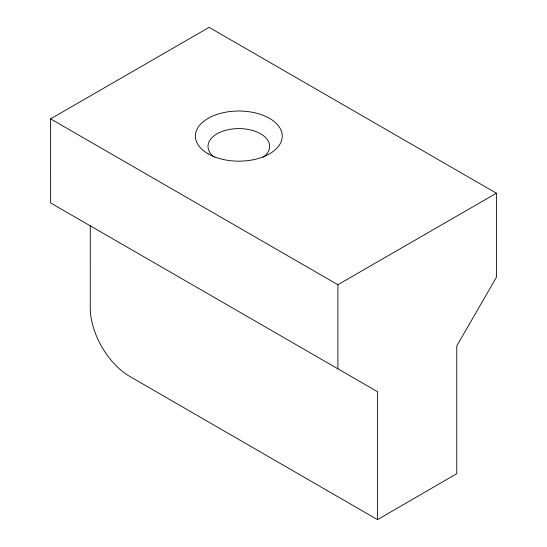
<?xml version="1.0" encoding="UTF-8"?>
<svg xmlns="http://www.w3.org/2000/svg" width="547" height="547" viewBox="0 0 547 547"><rect width="100%" height="100%" fill="white"/><g stroke="black" fill="none" stroke-linecap="round" stroke-linejoin="round"><path stroke-width="0.82" d="M377.519 519.65L456.772 473.675L456.772 345.93L496.402 277.295L496.402 193.214L209.104 27.35L50.597 118.863L50.625 202.951L377.519 391.686L377.519 519.65L129.885 376.493A56.04 32.355 60 0 1 90.262 307.858L90.255 225.829M50.597 118.863L337.896 284.727L496.402 193.214M337.896 284.727L337.896 368.808M214.376 157.221A30.823 17.798 0 0 1 218.007 133.27A30.823 17.798 0 0 1 259.647 133.27A30.823 17.798 0 0 1 263.278 157.221M208.113 153.823A43.432 25.073 0 0 0 280.775 142.582A43.432 25.073 0 0 0 227.586 111.875A43.432 25.073 0 0 0 208.113 153.823"/></g></svg>
